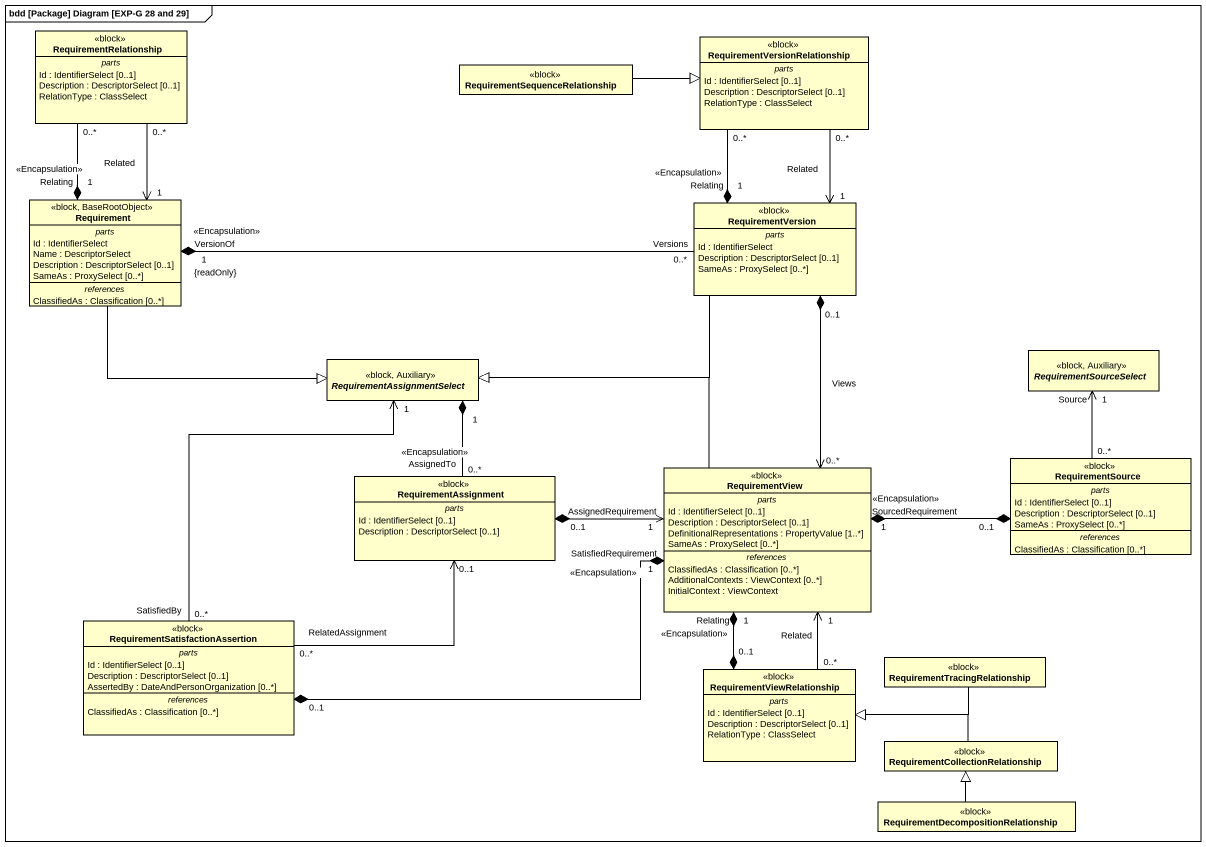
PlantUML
@startuml
mainframe bdd [Package] Diagram [EXP-G 28 and 29]
hide circle
hide empty members
class RequirementRelationship <<block>> {
  -- parts --
  Id : IdentifierSelect [0..1]
  Description : DescriptorSelect [0..1]
  RelationType : ClassSelect
}
class "RequirementVersionRelationship" as RequirementVersionRelationsh <<block>> {
  -- parts --
  Id : IdentifierSelect [0..1]
  Description : DescriptorSelect [0..1]
  RelationType : ClassSelect
}
class "RequirementSequenceRelationship" as RequirementSequenceRelations <<block>>
class Requirement <<block, BaseRootObject>> {
  -- parts --
  Id : IdentifierSelect
  Name : DescriptorSelect
  Description : DescriptorSelect [0..1]
  SameAs : ProxySelect [0..*]
  -- references --
  ClassifiedAs : Classification [0..*]
}
class RequirementVersion <<block>> {
  -- parts --
  Id : IdentifierSelect
  Description : DescriptorSelect [0..1]
  SameAs : ProxySelect [0..*]
}
abstract class RequirementAssignmentSelect <<block, Auxiliary>>
abstract class RequirementSourceSelect <<block, Auxiliary>>
class RequirementAssignment <<block>> {
  -- parts --
  Id : IdentifierSelect [0..1]
  Description : DescriptorSelect [0..1]
}
class RequirementView <<block>> {
  -- parts --
  Id : IdentifierSelect [0..1]
  Description : DescriptorSelect [0..1]
  DefinitionalRepresentations : PropertyValue [1..*]
  SameAs : ProxySelect [0..*]
  -- references --
  ClassifiedAs : Classification [0..*]
  AdditionalContexts : ViewContext [0..*]
  InitialContext : ViewContext
}
class RequirementSource <<block>> {
  -- parts --
  Id : IdentifierSelect [0..1]
  Description : DescriptorSelect [0..1]
  SameAs : ProxySelect [0..*]
  -- references --
  ClassifiedAs : Classification [0..*]
}
class "RequirementSatisfactionAssertion" as RequirementSatisfactionAsser <<block>> {
  -- parts --
  Id : IdentifierSelect [0..1]
  Description : DescriptorSelect [0..1]
  AssertedBy : DateAndPersonOrganization [0..*]
  -- references --
  ClassifiedAs : Classification [0..*]
}
class RequirementViewRelationship <<block>> {
  -- parts --
  Id : IdentifierSelect [0..1]
  Description : DescriptorSelect [0..1]
  RelationType : ClassSelect
}
class "RequirementTracingRelationship" as RequirementTracingRelationsh <<block>>
class "RequirementCollectionRelationship" as RequirementCollectionRelatio <<block>>
class "RequirementDecompositionRelationship" as RequirementDecompositionRela <<block>>
RequirementRelationship "0..*" --> "Related\n1" Requirement
RequirementRelationship "0..*" --* "Relating\n1\n<<Encapsulation>>" Requirement
RequirementVersionRelationsh "0..*" --> "Related\n1" RequirementVersion
RequirementVersionRelationsh "0..*" --* "Relating\n1\n<<Encapsulation>>" RequirementVersion
RequirementSequenceRelations -right-|> RequirementVersionRelationsh
Requirement "VersionOf\n1\n{readOnly}\n<<Encapsulation>>" *-right- "Versions\n0..*" RequirementVersion
Requirement -right-|> RequirementAssignmentSelect
RequirementVersion -left-|> RequirementAssignmentSelect
RequirementVersion "0..1" *--> "Views\n0..*" RequirementView
RequirementAssignment "0..*" -up-* "AssignedTo\n1\n<<Encapsulation>>" RequirementAssignmentSelect
RequirementAssignment "0..1" *-right-> "AssignedRequirement\n1" RequirementView
RequirementView -left-|> RequirementAssignmentSelect
RequirementSource "0..*" -up-> "Source\n1" RequirementSourceSelect
RequirementSource "0..1" *-left-* "SourcedRequirement\n1\n<<Encapsulation>>" RequirementView
RequirementSatisfactionAsser "0..*" -up-> "SatisfiedBy\n1" RequirementAssignmentSelect
RequirementSatisfactionAsser "0..*" -right-> "RelatedAssignment\n0..1" RequirementAssignment
RequirementSatisfactionAsser "0..1" *-right-* "SatisfiedRequirement\n1\n<<Encapsulation>>" RequirementView
RequirementViewRelationship "0..*" -up-> "Related\n1" RequirementView
RequirementViewRelationship "0..1" *-up-* "Relating\n1\n<<Encapsulation>>" RequirementView
RequirementTracingRelationsh -left-|> RequirementViewRelationship
RequirementCollectionRelatio -left-|> RequirementViewRelationship
RequirementDecompositionRela -up-|> RequirementCollectionRelatio
@enduml
